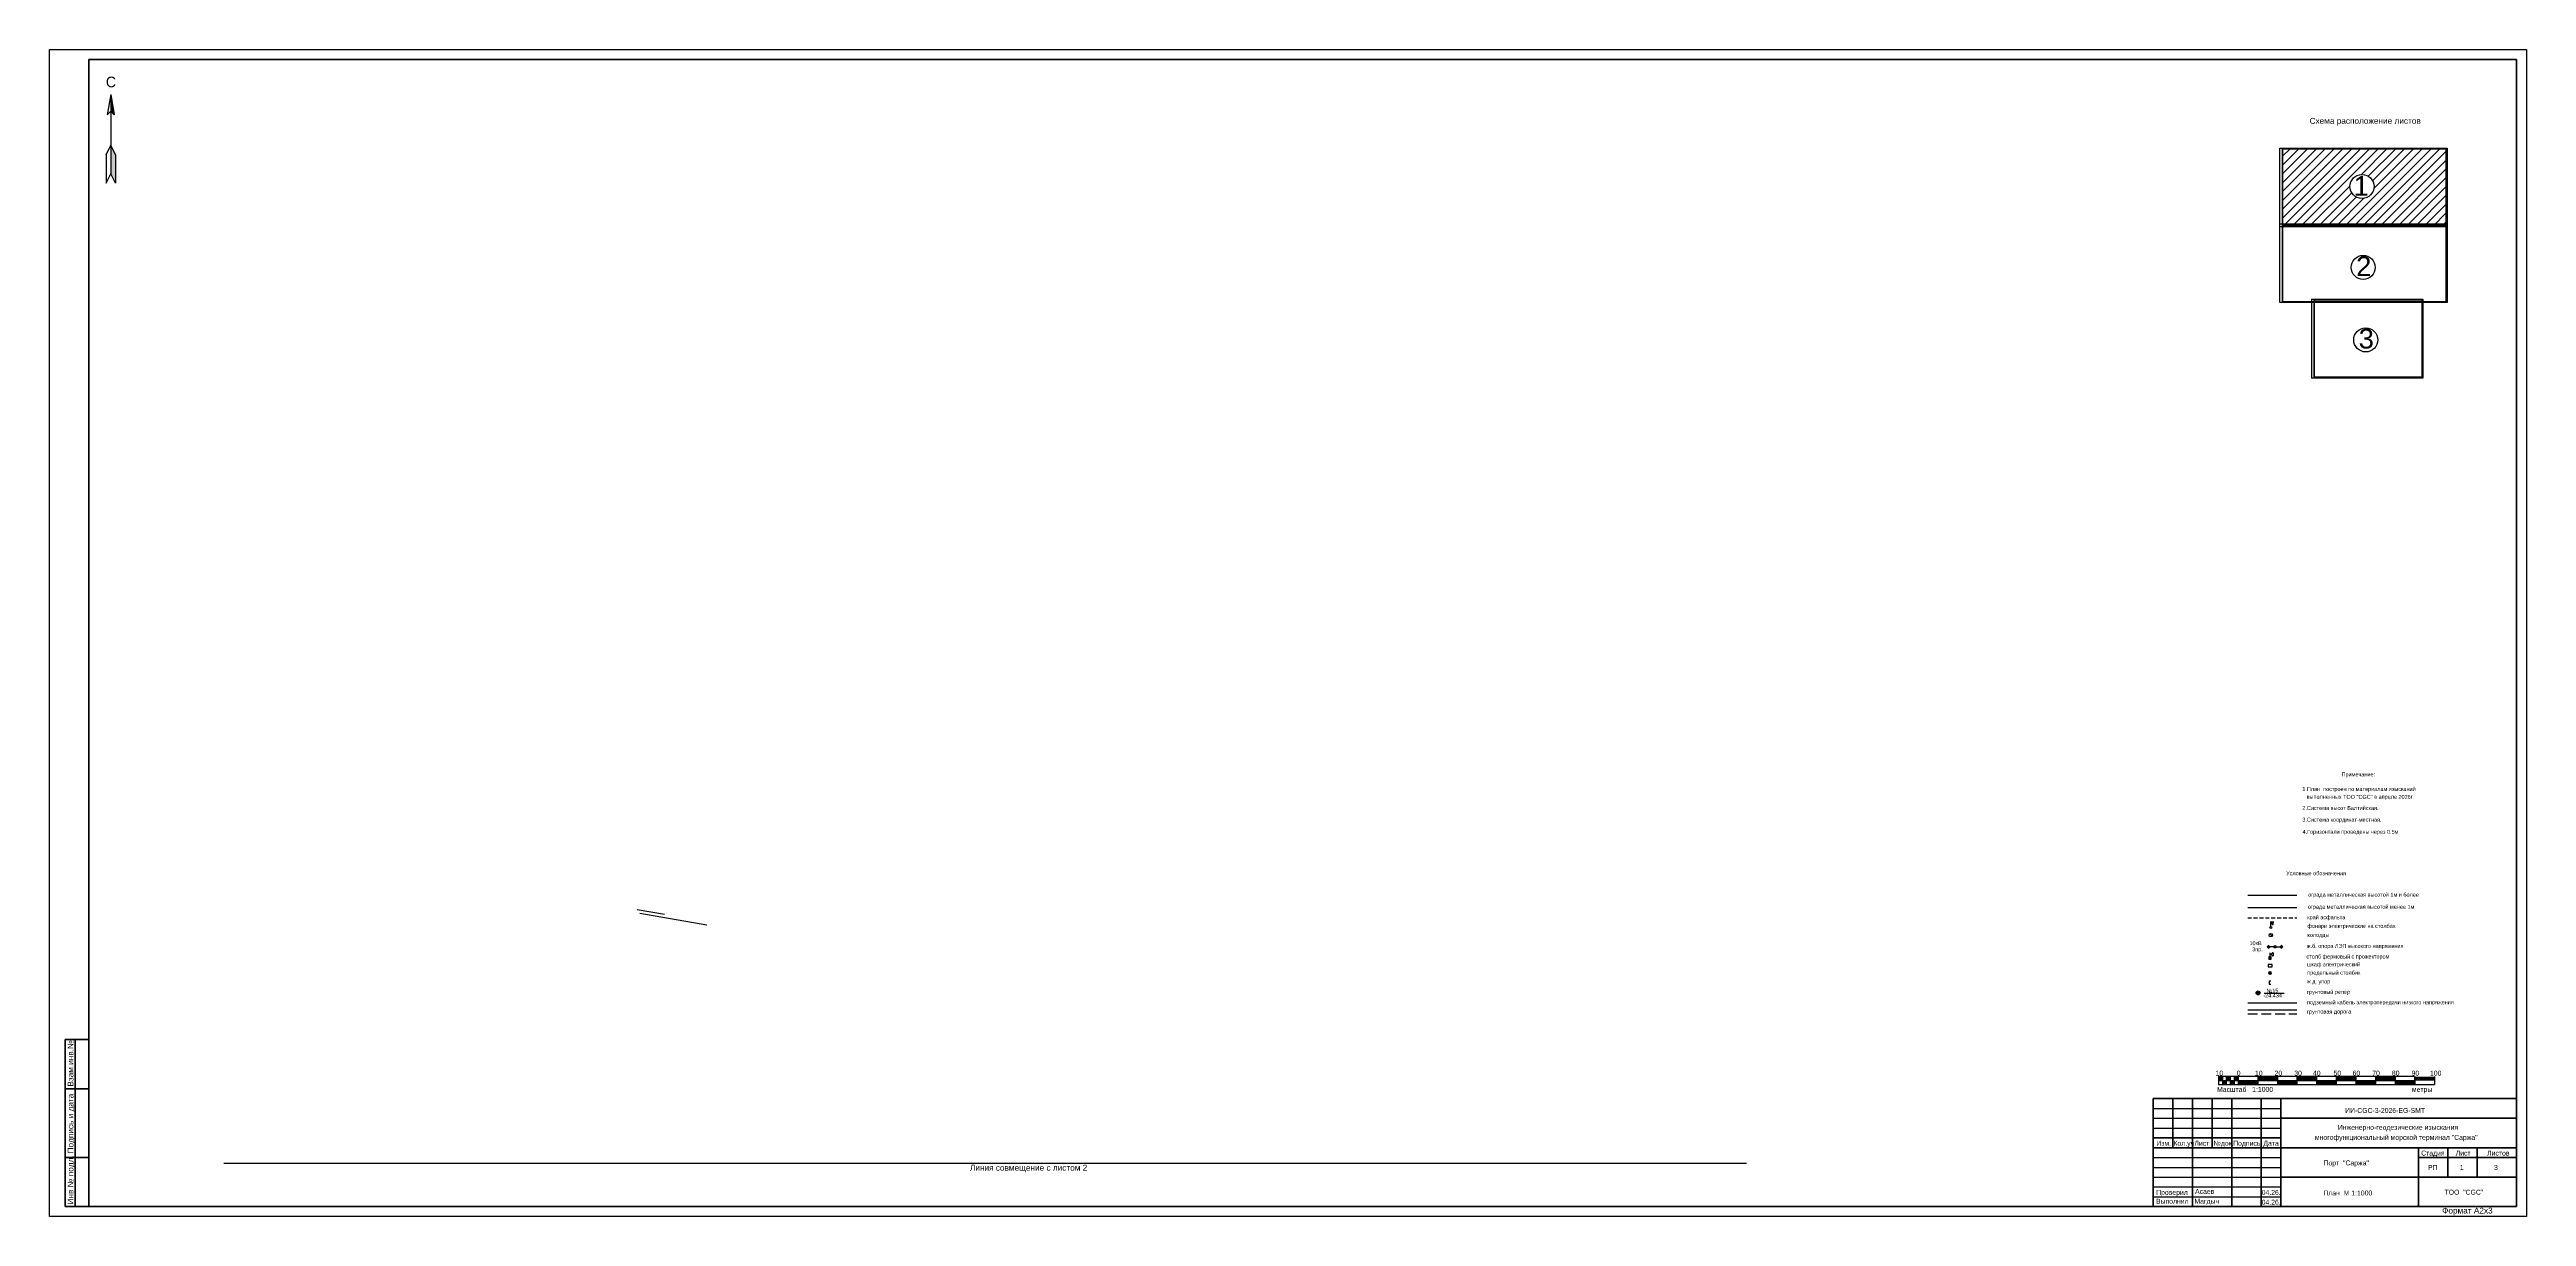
# Paper-space layout 'Лист1' of a CAD drawing. Header units: millimetres. Extents: x 4 to 1265, y -5 to 589.
# The model-space entities are those that its viewports show. They can reach past a viewport. Long polylines and large blocks are cut down to what shows.
import ezdxf
from ezdxf.enums import TextEntityAlignment as Align

# ---------------------------------------------------------------- set-up
doc = ezdxf.new("R2010")
doc.units = ezdxf.units.MM
for name, pattern in [('CONTI', [0]), ('Грунтов.', [7, 5, -2]), ('Штриховая 1 к 2', [3, 2, -1])]:
    doc.linetypes.add(name, pattern=pattern)
for name, color, linetype in [('USLZNDEFAULT', 7, 'CONTI'), ('Репер', 7, 'Continuous'), ('Формат', 7, 'Continuous')]:
    doc.layers.add(name, color=color, linetype=linetype)
doc.layers.add('формат ВЭ', color=7, linetype='Continuous', plot=False)
doc.layers.get('формат ВЭ').off()
doc.styles.add('Arial_00010', font='arial.ttf', dxfattribs={"height": 0.2})
doc.linetypes.add('Забор1', pattern='A,0.001,-0.499,0,[132,ltypeshp.shx,S=0.5,R=0,X=-1,Y=0],4,0,[132,ltypeshp.shx,S=0.5,R=0,X=0,Y=0],-0.497,0.001,[130,ltypeshp.shx,S=0.25,R=0,X=-4.998,Y=-0.75],0.001,[130,ltypeshp.shx,S=0.25,R=0,X=0.001,Y=-0.75],0.001', length=5)
doc.linetypes.add('Забор2', pattern='A,0.001,-0.5,0,[133,ltypeshp.shx,S=0.5,R=0,X=-1,Y=0],4,0,[133,ltypeshp.shx,S=0.5,R=0,X=0,Y=0],-0.498,1e-05,[133,ltypeshp.shx,S=0.3,R=0,X=-5.3,Y=0],1e-05,[133,ltypeshp.shx,S=0.3,R=0,X=-0.3,Y=0],1e-05,[133,ltypeshp.shx,S=0.15,R=0,X=-0.15,Y=0],1e-05,[133,ltypeshp.shx,S=0.15,R=0,X=-5.15,Y=0],0.001', length=5.00004)
doc.linetypes.add('Кабель 0.4', pattern='A,8,[130,ltypeshp.shx,S=0.5,R=60,X=-0.433,Y=0.25],-2,8,-2,[130,ltypeshp.shx,S=0.5,R=300,X=-12.433,Y=-0.25],-0.001,[130,ltypeshp.shx,S=0.5,R=240,X=0.435,Y=-0.25],-0.001,[130,ltypeshp.shx,S=0.5,R=300,X=0.434,Y=0.25],-0.001', length=20.003)

# ---------------------------------------------------------------- blocks, each defined once
blk = doc.blocks.new('Север')
for points in [[(0, 0), (0, -8.6), (1.8, -10.5)], [(2.4, -45.3), (2.4, -30.8), (0, -25.9), (0, -40.5)]]:
    blk.add_hatch(color=0).paths.add_polyline_path(points)
at = {"color": 0}
for p, q in [((0, 0), (-1.8, -10.5)), ((-1.8, -10.5), (0, -8.6)), ((0, 0), (0, -40.5)), ((0, 0), (0, -40.5)), ((0, 0), (1.8, -10.5)), ((1.8, -10.5), (0, -8.6)), ((-2.4, -30.8), (0, -25.9)), ((-2.4, -30.8), (-2.4, -45.3)), ((2.4, -30.8), (0, -25.9)), ((2.4, -30.8), (2.4, -45.3)), ((-2.4, -45.3), (0, -40.5)), ((2.4, -45.3), (0, -40.5))]:
    blk.add_line(p, q, dxfattribs=at)
blk.add_text('С', height=5.4).set_placement((-2.5, 3.6))
blk = doc.blocks.new('фонарь')
at = {"layer": 'USLZNDEFAULT'}
for p, q in [((0, 0.5), (0, 3)), ((0, 2.8), (1.5, 2.8)), ((0.5, 1.7), (0.5, 2.8)), ((1.2, 1.7), (1.2, 2.8))]:
    blk.add_line(p, q, dxfattribs=at)
at = {"layer": 'USLZNDEFAULT', "color": 7}
for radius in [0.5, 0.05]:
    blk.add_circle((0, 0), radius, dxfattribs=at)
at = {"layer": 'USLZNDEFAULT'}
blk.add_arc((0.9, 1.8), 0.331, 182.1567, 357.8433, dxfattribs=at)
blk = doc.blocks.new('упор')
for p, q in [((0, 0.9), (0, -0.9)), ((0, 0.9), (0.8, 0.9)), ((0, -0.9), (0.8, -0.9))]:
    blk.add_line(p, q)
blk = doc.blocks.new('пс')
at = {"lineweight": 40}
blk.add_hatch(color=0, dxfattribs=at).paths.add_polyline_path([(0.6, 0, 1), (-0.6, 0, 1)])
at = {"color": 0, "lineweight": 40}
blk.add_circle((0, 0), 0.6, dxfattribs=at)
blk = doc.blocks.new('прожектор1')
at = {"layer": 'USLZNDEFAULT'}
for p, q in [((0.6, 0.6), (-0.6, -0.6)), ((-0.6, 0.6), (0.6, -0.6)), ((0, 0.6), (0, 2.6)), ((0, 1.85), (0.75, 1.85)), ((1.18934, 2.6), (0.75, 2.16066)), ((0.75, 2.16066), (0.75, 1.53934)), ((0.754919, 1.53934), (1.194259, 1.1)), ((1.5, 2.6), (1.18934, 2.6)), ((1.194259, 1.1), (1.504919, 1.1)), ((1.5, 2.6), (1.5, 1.1))]:
    blk.add_line(p, q, dxfattribs=at)
blk.add_lwpolyline([(-0.6, 0.6), (-0.6, -0.6), (0.6, -0.6), (0.6, 0.6)], close=True, dxfattribs=at)
blk = doc.blocks.new('колодец')
at = {"layer": 'USLZNDEFAULT'}
blk.add_line((-0.6, 0.7), (0.6, -0.7), dxfattribs=at)
blk.add_circle((0, 0), 0.9, dxfattribs=at)
blk = doc.blocks.new('ВВЛкв')
at = {"layer": 'USLZNDEFAULT', "linetype": 'Continuous'}
for p, q in [((-3.2, 0.8), (-4, 0)), ((-0.5, 0), (-4, 0)), ((-4, 0), (-3.2, -0.8)), ((-2.7, 0.5), (-3.2, 0)), ((-3.2, 0), (-2.7, -0.5)), ((0.5, 0), (4, 0)), ((3.2, 0), (2.7, 0.5)), ((2.7, -0.5), (3.2, 0)), ((4, 0), (3.2, 0.8)), ((3.2, -0.8), (4, 0))]:
    blk.add_line(p, q, dxfattribs=at)
blk.add_lwpolyline([(-0.5, 0.5), (0.5, 0.5), (0.5, -0.5), (-0.5, -0.5)], close=True, dxfattribs=at)
blk.add_circle((0, 0), 0.05, dxfattribs=at)
blk = doc.blocks.new('репер')
at = {"layer": 'USLZNDEFAULT'}
h = blk.add_hatch(color=256, dxfattribs=at)
h.paths.add_polyline_path([(-0.7, 0.7, 0.198912), (-1, 0, 0.198912), (-0.7, -0.7), (0, 0)])
h.paths.add_polyline_path([(1, 0, 0.198912), (0.7, 0.7), (0, 0), (0.7, -0.7, 0.198912)])
for p, q in [((-0.7, 0.7), (0.7, -0.7)), ((0.7, 0.7), (-0.7, -0.7))]:
    blk.add_line(p, q, dxfattribs=at)
blk.add_circle((0, 0), 1, dxfattribs=at)

msp = doc.modelspace()

# ---------------------------------------------------------------- hatches: boundary and pattern name
h = msp.add_hatch()
h.set_pattern_fill('LINE', color=0, scale=0.5, angle=350)
edge = h.paths.add_edge_path()
edge.add_line((9536354.02389, 4781484.63349), (9536359.4793, 4781483.6448))
edge.add_line((9536359.4793, 4781483.6448), (9536372.6972, 4781480.3611))
edge.add_line((9536372.6972, 4781480.3611), (9536387.1775, 4781477.7114))
edge.add_line((9536387.1775, 4781477.7114), (9536394.3856, 4781475.3673))
edge.add_line((9536394.3856, 4781475.3673), (9536376.6393, 4781477.9582))
edge.add_line((9536376.6393, 4781477.9582), (9536367.8114, 4781479.6739))
edge.add_line((9536367.8114, 4781479.6739), (9536355.93667, 4781481.86393))

psp = doc.layouts.new('Лист1')

# ---------------------------------------------------------------- hatches: boundary and pattern name
for points in [[(1110.1, 66.2), (1108.1, 66.2), (1108.1, 64.2), (1110.1, 64.2)], [(1112.1, 64.2), (1110.1, 64.2), (1110.1, 62.2), (1112.1, 62.2)], [(1114.1, 64.2), (1114.1, 66.2), (1112.1, 66.2), (1112.1, 64.2)], [(1116.1, 62.2), (1116.1, 64.2), (1114.1, 64.2), (1114.1, 62.2)], [(1118.1, 64.2), (1118.1, 66.2), (1116.1, 66.2), (1116.1, 64.2)], [(1128.1, 62.2), (1128.1, 64.2), (1118.1, 64.2), (1118.1, 62.2)], [(1138.1, 64.2), (1138.1, 66.2), (1128.1, 66.2), (1128.1, 64.2)], [(1148.1, 62.2), (1148.1, 64.2), (1138.1, 64.2), (1138.1, 62.2)], [(1158.1, 64.2), (1158.1, 66.2), (1148.1, 66.2), (1148.1, 64.2)], [(1168.1, 62.2), (1168.1, 64.2), (1158.1, 64.2), (1158.1, 62.2)], [(1178.1, 64.2), (1178.1, 66.2), (1168.1, 66.2), (1168.1, 64.2)], [(1188.1, 62.2), (1188.1, 64.2), (1178.1, 64.2), (1178.1, 62.2)], [(1198.1, 64.2), (1198.1, 66.2), (1188.1, 66.2), (1188.1, 64.2)], [(1208.1, 62.2), (1208.1, 64.2), (1198.1, 64.2), (1198.1, 62.2)], [(1218.1, 64.2), (1218.1, 66.2), (1208.1, 66.2), (1208.1, 64.2)]]:
    psp.add_hatch(color=256).paths.add_polyline_path(points)

# ---------------------------------------------------------------- linework, layer by layer
at = {"color": 7, "linetype": 'Continuous'}
for p, q in [((1140.7, 534.7), (1144.6, 538.5)), ((1140.7, 530.2), (1149, 538.5)), ((1140.7, 525.7), (1153.5, 538.5)), ((1140.7, 521.2), (1158, 538.5)), ((1140.7, 516.7), (1162.5, 538.5)), ((1140.7, 512.2), (1167, 538.5)), ((1140.7, 507.7), (1171.5, 538.5)), ((1140.7, 503.2), (1176, 538.5)), ((1141.1, 499.1), (1180.5, 538.5)), ((1145.6, 499.1), (1185, 538.5)), ((1150.1, 499.1), (1189.5, 538.5)), ((1172.5, 499.1), (1211.9, 538.5)), ((1177, 499.1), (1216.4, 538.5)), ((1180.9, 525.4), (1193.9, 538.5)), ((1181.5, 499.1), (1220.9, 538.5)), ((1184.4, 524.5), (1198.4, 538.5)), ((1186, 499.1), (1224.1, 537.2)), ((1186.6, 522.2), (1202.9, 538.5)), ((1187.2, 518.3), (1207.4, 538.5)), ((1190.5, 499.1), (1224.1, 532.7)), ((1154.5, 499.1), (1175.1, 519.6)), ((1195, 499.1), (1224.1, 528.3)), ((1199.4, 499.1), (1224.1, 523.8)), ((1203.9, 499.1), (1224.1, 519.3)), ((1159, 499.1), (1176, 516.1)), ((1163.5, 499.1), (1178.3, 513.9)), ((1168, 499.1), (1182.2, 513.3)), ((1208.4, 499.1), (1224.1, 514.8)), ((1212.9, 499.1), (1224.1, 510.3)), ((1217.4, 499.1), (1224.1, 505.8)), ((1221.9, 499.1), (1224.1, 501.3))]:
    psp.add_line(p, q, dxfattribs=at)
at = {"linetype": 'Забор1'}
psp.add_line((1123, 158.6), (1148, 158.6), dxfattribs=at)
at = {"linetype": 'Забор2'}
psp.add_line((1123, 152.3), (1148, 152.3), dxfattribs=at)
at = {"linetype": 'Штриховая 1 к 2'}
psp.add_line((1123, 147), (1148, 147), dxfattribs=at)
at = {"color": 170, "linetype": 'Кабель 0.4'}
psp.add_line((1123, 103.7), (1148, 103.7), dxfattribs=at)
for p, q in [((1123, 100.1), (1148, 100.1)), ((1108.1, 66.2), (1108.1, 62.2)), ((1208.1, 66.2), (1108.1, 66.2)), ((1108.1, 64.2), (1208.1, 64.2)), ((1110.1, 66.2), (1110.1, 62.2)), ((1112.1, 66.2), (1112.1, 62.2)), ((1114.1, 66.2), (1114.1, 62.2)), ((1116.1, 66.2), (1116.1, 62.2)), ((1118.1, 66.2), (1118.1, 62.2)), ((1128.1, 66.2), (1128.1, 62.2)), ((1138.1, 66.2), (1138.1, 62.2)), ((1148.1, 66.2), (1148.1, 62.2)), ((1158.1, 66.2), (1158.1, 62.2)), ((1168.1, 66.2), (1168.1, 62.2)), ((1178.1, 66.2), (1178.1, 62.2)), ((1188.1, 66.2), (1188.1, 62.2)), ((1198.1, 66.2), (1198.1, 62.2)), ((1208.1, 62.2), (1208.1, 66.2)), ((1208.1, 66.2), (1208.1, 62.2)), ((1218.1, 66.2), (1218.1, 62.2)), ((1108.1, 62.2), (1218.1, 62.2))]:
    psp.add_line(p, q)
at = {"linetype": 'Грунтов.'}
psp.add_line((1123, 98.1), (1148, 98.1), dxfattribs=at)
at = {"color": 7}
for centre in [(1181.2, 519.3), (1181.8, 478.1), (1183.1, 441.2)]:
    psp.add_circle(centre, 6.13, dxfattribs=at)
at = {"layer": 'USLZNDEFAULT'}
for p, q in [((1135.4, 123.3), (1133.4, 123.3)), ((1133.4, 123.3), (1133.4, 122.1)), ((1133.4, 122.1), (1135.4, 122.1)), ((1135.4, 122.1), (1135.4, 123.3))]:
    psp.add_line(p, q, dxfattribs=at)
at = {"layer": 'Репер'}
psp.add_lwpolyline([(1131.4, 108.7), (1131.4, 108.7), (1141.5, 108.7)], dxfattribs=at)
at = {"layer": 'Формат', "color": 0}
for p, q in [((3.9, 589), (1264.9, 589)), ((3.9, -5), (3.9, 589)), ((1264.9, 589), (1264.9, -5)), ((1139.4, 538.8), (1224.5, 538.8)), ((1139.4, 498.8), (1139.4, 538.8)), ((1224.5, 538.8), (1224.5, 498.8)), ((1139.4, 500.3), (1224.5, 500.3)), ((1139.4, 460.3), (1139.4, 500.3)), ((1224.5, 498.8), (1139.4, 498.8)), ((1224.5, 500.3), (1224.5, 460.3)), ((1224.5, 460.3), (1139.4, 460.3)), ((1155.5, 461.9), (1212.2, 461.9)), ((1155.5, 461.9), (1155.5, 421.8)), ((1212.2, 461.9), (1212.2, 421.8)), ((1212.2, 421.8), (1155.5, 421.8)), ((23.9, 0), (23.9, 85)), ((1264.9, -5), (3.9, -5))]:
    psp.add_line(p, q, dxfattribs=at)
at = {"layer": 'Формат', "color": 0, "lineweight": 35}
for p, q in [((23.9, 584), (1259.9, 584)), ((23.9, 0), (23.9, 584)), ((1259.9, 584), (1259.9, 0)), ((1140.7, 538.5), (1224.1, 538.5)), ((1140.7, 499.1), (1140.7, 538.5)), ((1224.1, 538.5), (1224.1, 499.1)), ((1140.7, 500), (1224.1, 500)), ((1140.7, 460.6), (1140.7, 500)), ((1224.1, 499.1), (1140.7, 499.1)), ((1224.1, 500), (1224.1, 460.6)), ((1224.1, 460.6), (1140.7, 460.6)), ((1156.8, 461.6), (1211.9, 461.6)), ((1156.8, 422.2), (1156.8, 461.6)), ((1211.9, 461.6), (1211.9, 422.2)), ((1211.9, 422.2), (1156.8, 422.2)), ((11.9, 0), (11.9, 85)), ((11.9, 85), (23.9, 85)), ((16.9, 0), (16.9, 85)), ((23.9, 0), (23.9, 85)), ((11.9, 60), (23.9, 60)), ((11.9, 25), (23.9, 25)), ((11.9, 0), (23.9, 0)), ((1259.9, 0), (23.9, 0))]:
    psp.add_line(p, q, dxfattribs=at)
at = {"layer": 'Формат', "color": 0, "lineweight": 25}
for p, q in [((1074.9, 55), (1259.9, 55)), ((1074.9, 0), (1074.9, 55)), ((1074.9, 55), (1259.9, 55)), ((1074.9, 0), (1074.9, 55)), ((1074.9, 55), (1259.9, 55)), ((1074.9, 0), (1074.9, 55))]:
    psp.add_line(p, q, dxfattribs=at)
at = {"layer": 'Формат', "color": 7, "lineweight": 40}
for p, q in [((1074.9, 55), (1259.9, 55)), ((1074.9, 0), (1074.9, 55)), ((1084.9, 55), (1084.9, 30)), ((1094.9, 55), (1094.9, 0)), ((1104.9, 55), (1104.9, 30)), ((1114.9, 55), (1114.9, 0)), ((1129.9, 55), (1129.9, 0)), ((1139.9, 55), (1139.9, 0)), ((1139.9, 45), (1259.9, 45)), ((1074.9, 35), (1139.9, 35)), ((1074.9, 30), (1139.9, 30)), ((1139.9, 30), (1259.9, 30)), ((1209.9, 30), (1209.9, 0)), ((1224.9, 30), (1224.9, 15)), ((1239.9, 30), (1239.9, 15)), ((1139.9, 15), (1259.9, 15)), ((1209.9, 25), (1259.9, 25))]:
    psp.add_line(p, q, dxfattribs=at)
at = {"layer": 'Формат', "color": 7}
for p, q in [((1074.9, 50), (1139.9, 50)), ((92.7, 22.1), (867.8, 22.1))]:
    psp.add_line(p, q, dxfattribs=at)
at = {"layer": 'Формат', "color": 7, "lineweight": 25}
for p, q in [((1074.9, 45), (1139.9, 45)), ((1074.9, 40), (1139.9, 40)), ((1074.9, 25), (1139.9, 25)), ((1074.9, 20), (1139.9, 20)), ((1074.9, 15), (1139.9, 15)), ((1074.9, 10), (1139.9, 10)), ((1074.9, 5), (1139.9, 5))]:
    psp.add_line(p, q, dxfattribs=at)

# ---------------------------------------------------------------- block references
for name, p in [('Север', (35.1, 566.2)), ('пс', (1134.4, 119)), ('упор', (1133.9, 114.1))]:
    psp.add_blockref(name, p)
at = {"layer": 'USLZNDEFAULT', "linetype": 'Continuous'}
psp.add_blockref('колодец', (1134.8, 138.2), dxfattribs=at)
at = {"layer": 'USLZNDEFAULT'}
for name, p in [('фонарь', (1134.8, 142.1)), ('ВВЛкв', (1136.9, 132.2)), ('прожектор1', (1134.4, 126.6)), ('репер', (1128.3, 108.8))]:
    psp.add_blockref(name, p, dxfattribs=at)

# ---------------------------------------------------------------- texts
at = {"color": 0, "linetype": 'ByBlock', "lineweight": 25, "style": 'Arial_00010'}
for s, height, p in [('Схема расположение листов ', 3, (1154.5, 551.2)), ('1', 10, (1176.9, 514.6)), ('2', 10, (1178.2, 473.7)), ('3', 10, (1179.5, 436.8)), ('Инженерно-геодезические изыскания ', 2.5, (1168.9, 39.1)), ('ИИ-CGC-3-2026-EG-SMT', 2.5, (1172.6, 47.7)), ('многофункциональный морской терминал "Саржа"', 2.5, (1157.2, 34))]:
    psp.add_text(s, height=height, rotation=360, dxfattribs=at).set_placement(p)
at = {"color": 7, "style": 'Arial_00010'}
for s, height, p in [('Примечание:', 2, (1170.8, 219)), ('2.Система высот Балтийская. ', 2, (1150.8, 201.9)), ('1.План  построен по материалам изысканий', 2, (1150.8, 211.6)), ('   выполненных ТОО "CGC" в апреле 2026г.', 2, (1150.7, 207.6)), ('4.Горизонтали проведены через 0.5м', 2, (1150.9, 189.8)), ('Условные обозначения', 2, (1142.6, 168.7)), ('Линия совмещение с листом 2', 3, (472.5, 18.3))]:
    psp.add_text(s, height=height, dxfattribs=at).set_placement(p)
at = {"color": 7, "linetype": 'ByBlock', "style": 'Arial_00010'}
psp.add_text('3.Система координат-местная.', height=2, dxfattribs=at).set_placement((1150.8, 196))
at = {"style": 'Arial_00010'}
for s, height, p in [('ограда металлическая высотой менее 1м', 2, (1153.6, 151.6)), ('ограда металлическая высотой 1м и более', 2, (1153.8, 157.8)), ('край асфальта', 2, (1153.3, 146.3)), ('фонари электрические на столбах', 2, (1153.4, 141.9)), ('10кВ', 2, (1123.9, 133.1)), ('3пр.', 2, (1125.3, 130)), ('ж.б. опора ЛЭП высокого напряжения', 2, (1153.1, 131.7)), ('столб фермовый с прожектором', 2, (1152.9, 126.3)), ('шкаф электрический', 2, (1153.2, 122.3)), ('подземный кабель электропередачи низкого напряжения', 2, (1153.2, 103)), ('грунтовая дорога', 2, (1153.2, 98.3)), ('10', 2.5, (1106.6, 66.7)), ('0', 2.5, (1117.4, 66.7)), ('10', 2.5, (1126.7, 66.7)), ('20', 2.5, (1136.7, 66.7)), ('30', 2.5, (1146.7, 66.7)), ('40', 2.5, (1156.2, 66.7)), ('50', 2.5, (1166.7, 66.7)), ('60', 2.5, (1176.4, 66.7)), ('70', 2.5, (1186.4, 66.7)), ('80', 2.5, (1196.4, 66.7)), ('90', 2.5, (1206.4, 66.7)), ('100', 2.5, (1215.8, 66.7)), ('Масштаб   1:1000', 2.5, (1107.4, 58.4)), ('метры', 2.5, (1206.6, 58.4))]:
    psp.add_text(s, height=height, dxfattribs=at).set_placement(p)
at = {"color": 7, "lineweight": 25, "style": 'Arial_00010'}
for s, p in [('колодцы', (1153.4, 137.3)), ('ж.д. упор', (1153.2, 113.6)), ('предельный столбик', (1153.3, 118.1)), ('грунтовый репер', (1153.2, 108.3))]:
    psp.add_text(s, height=2, dxfattribs=at).set_placement(p)
at = {"color": 0, "lineweight": 25, "style": 'Arial_00010'}
for s, p in [('Порт  "Саржа"', (1161.6, 21)), ('РП', (1214.8, 18.7)), ('1', (1231, 18.7)), ('3', (1248.4, 18.7)), ('Выполнил', (1076.3, 1.5)), ('Проверил', (1076.4, 6)), ('Асаев', (1096.2, 6.5)), ('Магдыч', (1095.9, 1.5)), ('04.26.', (1130.1, 6)), ('04.26.', (1130.1, 1)), ('План  М 1:1000', (1161.5, 5.7)), ('ТОО  "CGC"', (1223.2, 6.1))]:
    psp.add_text(s, height=2.5, rotation=360, dxfattribs=at).set_placement(p)
at = {"layer": 'Репер', "style": 'Arial_00010'}
for s, p in [('-24.434', (1135.7, 105.9, 12.2)), ('№15', (1135.6, 108.4, 12.2))]:
    psp.add_text(s, height=2, rotation=0.5018, dxfattribs=at).set_placement(p, align=Align.BOTTOM_CENTER)
at = {"layer": 'Формат', "color": 0, "lineweight": 25, "style": 'Arial_00010'}
for s, rotation, p in [('Взам.инв.№', 90, (16.1, 61.1)), ('Подпись и дата', 90, (16.1, 27.1)), ('Инв № подл.', 90, (16.1, 1.1)), ('Формат А2х3', 360, (1222, -3.5))]:
    psp.add_text(s, height=3, rotation=rotation, dxfattribs=at).set_placement(p)
at = {"layer": 'Формат', "color": 7, "lineweight": 25, "style": 'Arial_00010'}
for s, p in [('Изм.', (1076.5, 31)), ('Кол.уч', (1085.2, 31)), ('Лист', (1095.9, 31)), ('№док.', (1105.6, 31)), ('Подпись', (1115.6, 31)), ('Дата', (1131, 31))]:
    psp.add_text(s, height=2.5, rotation=360, dxfattribs=at).set_placement(p)
for s, p in [('Стадия', (1211.3, 26)), ('Лист', (1228.9, 26)), ('Листов', (1244.9, 26))]:
    psp.add_text(s, height=2.5, dxfattribs=at).set_placement(p)

# ---------------------------------------------------------------- viewports
at = {"layer": 'формат ВЭ', "color": 7}
vp = psp.add_viewport(center=(641.9, 303.1), size=(1236, 561.852), view_center_point=(9536693.3152, 4781635.68067), view_height=561.8520726, dxfattribs=at)
vp.dxf.flags = 0x10000  # cut along an outline
vp.dxf.clipping_boundary_handle = psp.add_lwpolyline([(866.1, 22.1), (102.8, 22.1), (23.9, 22.1), (23.9, 584), (1259.9, 584), (1259.9, 88.5), (867.8, 88.5), (867.8, 22.1), (866.1, 22.1)], format="xyb", close=True, dxfattribs={"invisible": 1}).dxf.handle

doc.saveas('drawing.dxf')
